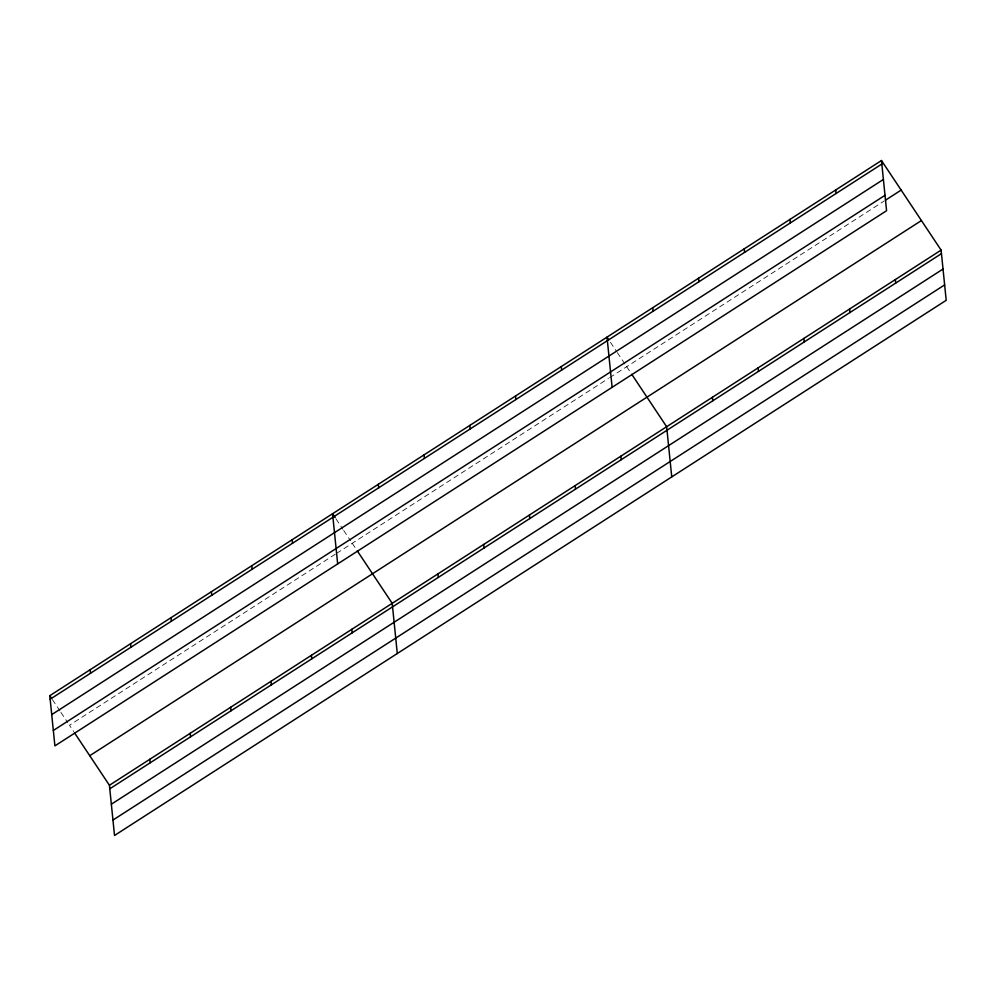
<?xml version="1.0" encoding="UTF-8"?>
<svg xmlns="http://www.w3.org/2000/svg" width="996" height="996" viewBox="0 0 996 996"><rect width="100%" height="100%" fill="white"/><g stroke="black" fill="none" stroke-linecap="round" stroke-linejoin="round"><path stroke-width="0.75" stroke-dasharray="4.98 3.74" d="M335.303 554.199L69.471 725.25L73.704 731.599M336.611 553.365L608.407 378.468M609.714 377.633L884.162 201.03M610.448 342.275L616.437 351.264M617.283 352.559L624.99 364.125M626.696 366.69L630.082 371.769M335.988 518.879L342.836 529.162M343.695 530.445L350.53 540.728M352.248 543.306L356.468 549.643M52.365 699.541L60.071 711.119M60.918 712.401L67.765 722.685"/><path stroke-width="1.49" d="M881.472 160.53L886.577 210.716L54.892 745.88L49.8 695.694L881.472 160.53L941.108 250.121L946.2 300.306L114.528 835.47L109.423 785.284L74.551 732.869M50.161 699.217L881.834 164.054M51.717 714.618L883.402 179.454M53.336 730.479L885.008 195.316M885.469 200.184L901.156 190.087M89.752 755.715L921.425 220.552M109.423 785.284L941.108 250.121M109.784 788.807L941.457 253.644M111.353 804.208L943.025 269.045M112.959 820.069L944.631 284.906M608.73 339.698L607.025 337.134L612.117 387.32M631.763 374.309L666.648 426.724L671.752 476.91M335.142 517.596L332.564 513.737L337.669 563.923M357.315 550.913L392.2 603.327L397.292 653.513M49.8 695.694L51.506 698.258M895.354 279.552L895.715 283.076M849.613 308.984L849.974 312.507M835.731 189.962L836.092 193.485M803.872 338.416L804.233 341.939M789.99 219.394L790.351 222.917M758.13 367.86L758.491 371.371M744.249 248.826L744.61 252.349M712.389 397.292L712.75 400.815M698.507 278.258L698.868 281.781M652.766 307.702L653.127 311.213M620.906 456.156L621.267 459.679M575.165 485.587L575.526 489.111M561.283 366.565L561.644 370.089M529.424 515.032L529.785 518.543M515.542 395.997L515.891 399.521M483.683 544.463L484.044 547.987M469.801 425.429L470.149 428.952M437.941 573.895L438.29 577.419M424.059 454.861L424.408 458.384M378.318 484.305L378.667 487.816M351.8 629.323L352.161 632.846M311.399 655.318L311.76 658.842M292.177 539.732L292.538 543.256M271.012 681.314L271.36 684.825M251.776 565.716L252.137 569.239M230.611 707.297L230.972 710.82M211.389 591.711L211.737 595.235M190.211 733.293L190.572 736.816M170.988 617.707L171.349 621.23M149.823 759.288L150.184 762.812M130.588 643.702L130.949 647.226M90.2 669.698L90.549 673.221"/></g></svg>
